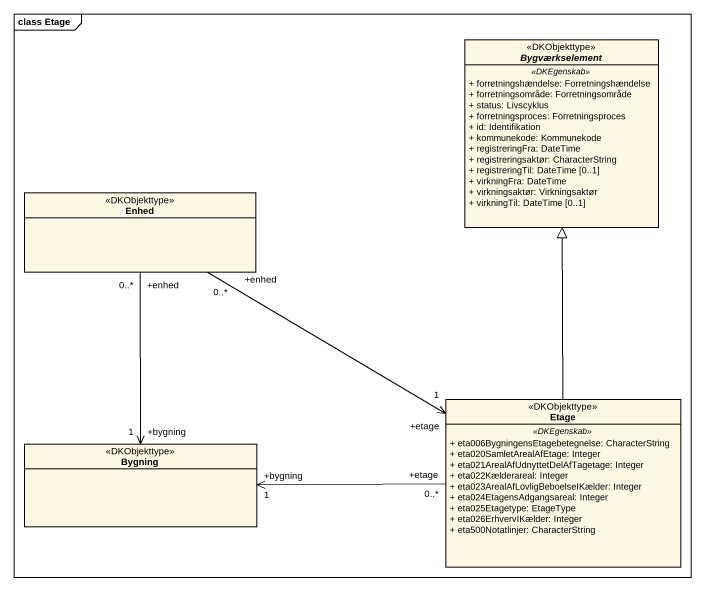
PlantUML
@startuml
mainframe class Etage
hide circle
hide empty members
skinparam classAttributeIconSize 0
abstract class Bygværkselement <<DKObjekttype>> {
  .. <<DKEgenskab>> ..
  + forretningshændelse: Forretningshændelse
  + forretningsområde: Forretningsområde
  + status: Livscyklus
  + forretningsproces: Forretningsproces
  + id: Identifikation
  + kommunekode: Kommunekode
  + registreringFra: DateTime
  + registreringsaktør: CharacterString
  + registreringTil: DateTime [0..1]
  + virkningFra: DateTime
  + virkningsaktør: Virkningsaktør
  + virkningTil: DateTime [0..1]
}
class Enhed <<DKObjekttype>>
class Etage <<DKObjekttype>> {
  .. <<DKEgenskab>> ..
  + eta006BygningensEtagebetegnelse: CharacterString
  + eta020SamletArealAfEtage: Integer
  + eta021ArealAfUdnyttetDelAfTagetage: Integer
  + eta022Kælderareal: Integer
  + eta023ArealAfLovligBeboelseIKælder: Integer
  + eta024EtagensAdgangsareal: Integer
  + eta025Etagetype: EtageType
  + eta026ErhvervIKælder: Integer
  + eta500Notatlinjer: CharacterString
}
class Bygning <<DKObjekttype>>
Enhed "+enhed\n0..*" -right-> "+etage\n1" Etage
Enhed "+enhed\n0..*" --> "+bygning\n1" Bygning
Etage -up-|> Bygværkselement
Bygning "+bygning\n1" <-right- "+etage\n0..*" Etage
@enduml
